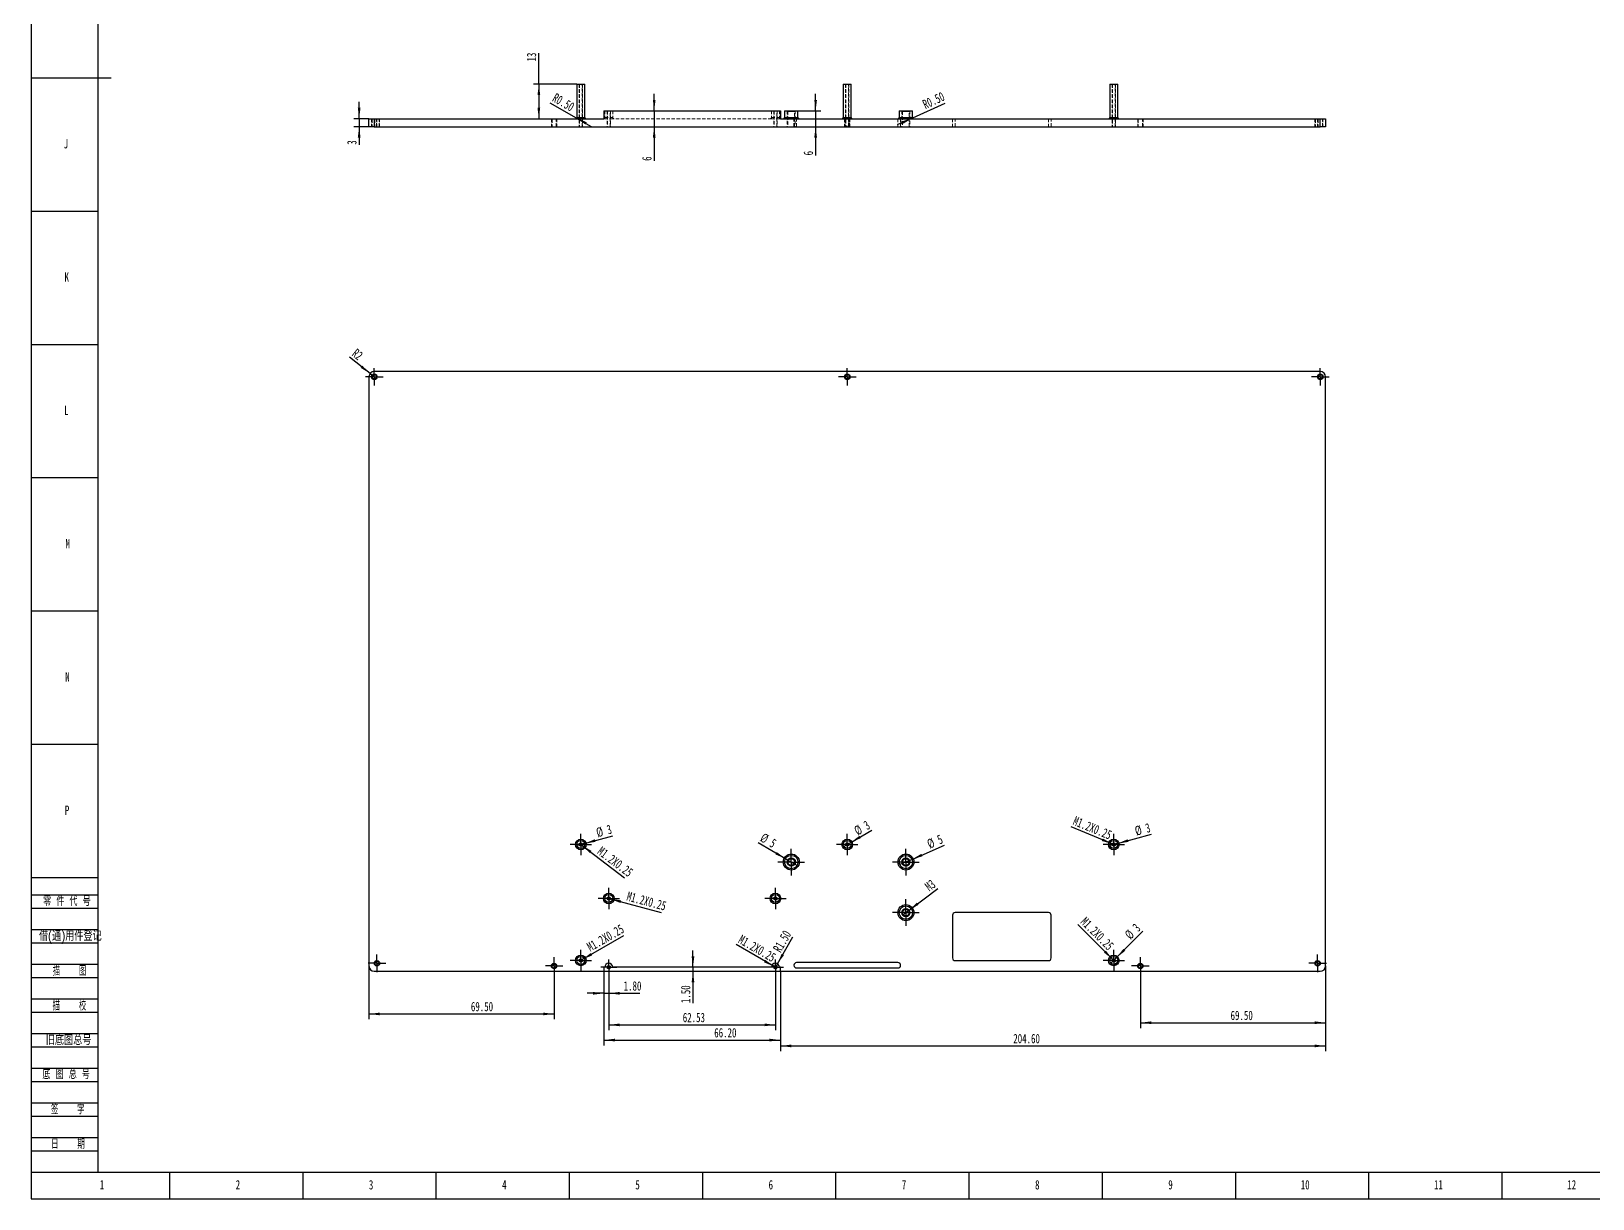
# Model space of a CAD drawing. Header units: millimetres. Extents: x 0 to 1189, y 0 to 841.
# Drawn here: x 0 to 586, y 0 to 438 of the extents above; entities that cross this region are included whole.
import ezdxf

# ---------------------------------------------------------------- set-up
doc = ezdxf.new("R2010")
doc.units = ezdxf.units.MM
doc.header["$PDSIZE"] = -1
doc.linetypes.add('HIDDEN', pattern=[1.905, 1.27, -0.635])
for name, color, linetype in [('10', 7, 'Continuous'), ('5', 7, 'Continuous'), ('9', 7, 'Continuous')]:
    doc.layers.add(name, color=color, linetype=linetype)
doc.styles.add('SLDTEXTSTYLE0', font='TXT', dxfattribs={"width": 0.7, "bigfont": 'bigfont'})
doc.styles.add('SLDTEXTSTYLE2', font='TXT', dxfattribs={"width": 0.614286, "bigfont": 'bigfont'})
doc.styles.add('SLDTEXTSTYLE4', font='TXT', dxfattribs={"width": 0.566667, "bigfont": 'bigfont'})
doc.styles.add('SLDTEXTSTYLE5', font='TXT', dxfattribs={"width": 0.7})
doc.dimstyles.new('SLDDIMSTYLE0', dxfattribs={"dimtxt": 3.5, "dimasz": 4.08, "dimexe": 0, "dimexo": 0.0625, "dimgap": 0.875, "dimtad": 2, "dimrnd": 1e-09, "dimzin": 0, "dimdsep": 46, "dimtxsty": 'SLDTEXTSTYLE5', "dimsah": 1, "dimcen": 0, "dimadec": 0, "dimazin": 0, "dimtfac": 1, "dimtofl": 0, "dimtmove": 1, "dimatfit": 3, "dimfxl": 0, "dimfrac": 2, "dimtolj": 1, "dimtzin": 12, "dimarcsym": 0})
doc.dimstyles.new('SLDDIMSTYLE1', dxfattribs={"dimtxt": 3.5, "dimasz": 4.08, "dimexe": 0, "dimexo": 0.0625, "dimgap": 0.875, "dimtad": 2, "dimrnd": 1e-09, "dimzin": 12, "dimdsep": 46, "dimtxsty": 'SLDTEXTSTYLE5', "dimsah": 1, "dimcen": 0.09, "dimadec": 0, "dimazin": 3, "dimtfac": 1, "dimtofl": 0, "dimtmove": 0, "dimatfit": 3, "dimfxl": 0, "dimfrac": 2, "dimtolj": 1, "dimtzin": 12, "dimarcsym": 0})
doc.dimstyles.new('SLDDIMSTYLE2', dxfattribs={"dimtxt": 3.5, "dimasz": 4.08, "dimexe": 0, "dimexo": 0.0625, "dimgap": 0.875, "dimtad": 2, "dimrnd": 1e-09, "dimzin": 12, "dimdsep": 46, "dimtxsty": 'SLDTEXTSTYLE5', "dimsah": 1, "dimcen": 0.09, "dimadec": 0, "dimazin": 3, "dimtfac": 1, "dimtmove": 0, "dimatfit": 0, "dimfxl": 0, "dimfrac": 2, "dimtolj": 1, "dimtzin": 12, "dimarcsym": 0})
doc.dimstyles.new('SLDDIMSTYLE3', dxfattribs={"dimtxt": 3.5, "dimasz": 4.08, "dimexe": 0, "dimexo": 0.0625, "dimgap": 0.875, "dimtad": 2, "dimrnd": 1e-09, "dimzin": 12, "dimdsep": 46, "dimtxsty": 'SLDTEXTSTYLE5', "dimsah": 1, "dimcen": 0, "dimadec": 0, "dimazin": 3, "dimtfac": 1, "dimtofl": 0, "dimtmove": 0, "dimatfit": 3, "dimfxl": 0, "dimfrac": 2, "dimtolj": 1, "dimtzin": 12, "dimarcsym": 0})
doc.dimstyles.new('SLDDIMSTYLE4', dxfattribs={"dimtxt": 3.5, "dimasz": 4.08, "dimexe": 0, "dimexo": 0.0625, "dimgap": 0.875, "dimtad": 2, "dimrnd": 1e-09, "dimzin": 12, "dimdsep": 46, "dimtxsty": 'SLDTEXTSTYLE5', "dimblk1": 'NONE', "dimsah": 1, "dimcen": 0, "dimadec": 0, "dimazin": 3, "dimtfac": 1, "dimtmove": 0, "dimatfit": 3, "dimldrblk": 'NONE', "dimfxl": 0, "dimfrac": 2, "dimtolj": 1, "dimtzin": 12, "dimarcsym": 0})
doc.dimstyles.new('SLDDIMSTYLE5', dxfattribs={"dimtxt": 3.5, "dimasz": 4.08, "dimexe": 0, "dimexo": 0.0625, "dimgap": 0.875, "dimtad": 2, "dimrnd": 1e-09, "dimzin": 4, "dimdsep": 46, "dimtxsty": 'SLDTEXTSTYLE5', "dimsah": 1, "dimcen": 0.09, "dimadec": 0, "dimazin": 1, "dimtfac": 1, "dimtofl": 0, "dimtmove": 0, "dimatfit": 3, "dimfxl": 0, "dimfrac": 2, "dimtolj": 1, "dimtzin": 12, "dimarcsym": 0})
doc.dimstyles.new('SLDDIMSTYLE6', dxfattribs={"dimtxt": 3.5, "dimasz": 4.08, "dimexe": 0, "dimexo": 0.0625, "dimgap": 0.875, "dimtad": 2, "dimrnd": 1e-09, "dimzin": 12, "dimdsep": 46, "dimtxsty": 'SLDTEXTSTYLE5', "dimblk1": 'NONE', "dimsah": 1, "dimcen": 0, "dimadec": 0, "dimazin": 3, "dimtfac": 1, "dimtmove": 0, "dimatfit": 3, "dimldrblk": 'NONE', "dimfxl": 0, "dimfrac": 2, "dimtolj": 1, "dimtzin": 12, "dimarcsym": 0})
doc.dimstyles.new('SLDDIMSTYLE7', dxfattribs={"dimtxt": 3.5, "dimasz": 4.08, "dimexe": 0, "dimexo": 0.0625, "dimgap": 0.875, "dimtad": 2, "dimrnd": 1e-09, "dimzin": 4, "dimdsep": 46, "dimtxsty": 'SLDTEXTSTYLE5', "dimsah": 1, "dimcen": 0, "dimadec": 0, "dimazin": 1, "dimtfac": 1, "dimtofl": 0, "dimtmove": 0, "dimatfit": 3, "dimfxl": 0, "dimfrac": 2, "dimtolj": 1, "dimtzin": 12, "dimarcsym": 0})
doc.dimstyles.new('SLDDIMSTYLE8', dxfattribs={"dimtxt": 3.5, "dimasz": 4.08, "dimexe": 0, "dimexo": 0.0625, "dimgap": 0.875, "dimtad": 2, "dimrnd": 1e-09, "dimzin": 4, "dimdsep": 46, "dimtxsty": 'SLDTEXTSTYLE5', "dimsah": 1, "dimcen": 0.09, "dimadec": 0, "dimazin": 1, "dimtfac": 1, "dimtmove": 0, "dimatfit": 0, "dimfxl": 0, "dimfrac": 2, "dimtolj": 1, "dimtzin": 12, "dimarcsym": 0})

# ---------------------------------------------------------------- blocks, each defined once
blk = doc.blocks.new('_D')
at = {"layer": '10'}
for q in [(194.74, 411.03), (210.19, 402.27)]:
    blk.add_line((204.67, 405.4), q, dxfattribs=at)
blk.add_solid([(204.67, 405.4), (207.96, 402.95), (208.47, 403.83)], dxfattribs=at)
at = {"layer": '10', "insert": (197, 414.94), "char_height": 3.5, "attachment_point": 1, "rotation": 330, "style": 'SLDTEXTSTYLE5'}
blk.add_mtext('R0.50', dxfattribs=at)
blk = doc.blocks.new('_D_1')
at = {"layer": '10'}
for q in [(342.94, 411.02), (325.01, 402.79)]:
    blk.add_line((330.78, 405.44), q, dxfattribs=at)
blk.add_solid([(330.78, 405.44), (326.86, 404.2), (327.28, 403.28)], dxfattribs=at)
at = {"layer": '10', "insert": (334.09, 411.88), "char_height": 3.5, "attachment_point": 1, "rotation": 24.86589, "style": 'SLDTEXTSTYLE5'}
blk.add_mtext('R0.50', dxfattribs=at)
blk = doc.blocks.new('_D_2')
at = {"layer": '10'}
for p, q in [((190.49, 418.15), (190.49, 429.69)), ((204.73, 418.15), (188.49, 418.15)), ((190.49, 418.15), (190.49, 405.15))]:
    blk.add_line(p, q, dxfattribs=at)
for points in [[(190.49, 418.15), (189.99, 414.07), (191, 414.07)], [(190.49, 405.15), (191, 409.23), (189.99, 409.23)]]:
    blk.add_solid(points, dxfattribs=at)
at = {"layer": '10', "insert": (185.98, 426.61), "char_height": 3.5, "attachment_point": 1, "rotation": 90, "style": 'SLDTEXTSTYLE5'}
blk.add_mtext('13', dxfattribs=at)
blk = doc.blocks.new('_D_3')
at = {"layer": '10'}
for p, q in [((123.07, 405.15), (123.07, 411.5)), ((126.73, 405.15), (121.07, 405.15)), ((123.07, 405.15), (123.07, 402.15)), ((126.73, 402.15), (121.07, 402.15)), ((123.07, 402.15), (123.07, 395.39))]:
    blk.add_line(p, q, dxfattribs=at)
for points in [[(123.07, 405.15), (123.57, 409.23), (122.56, 409.23)], [(123.07, 402.15), (122.56, 398.07), (123.57, 398.07)]]:
    blk.add_solid(points, dxfattribs=at)
at = {"layer": '10', "insert": (118.56, 395.39), "char_height": 3.5, "attachment_point": 1, "rotation": 90, "style": 'SLDTEXTSTYLE5'}
blk.add_mtext('3', dxfattribs=at)
blk = doc.blocks.new('_D_4')
at = {"layer": '10'}
for p, q in [((233.79, 408.15), (233.79, 414.5)), ((233.79, 408.15), (233.79, 402.15)), ((233.79, 402.15), (233.79, 389.35))]:
    blk.add_line(p, q, dxfattribs=at)
for points in [[(233.79, 408.15), (234.3, 412.23), (233.28, 412.23)], [(233.79, 402.15), (233.28, 398.07), (234.3, 398.07)]]:
    blk.add_solid(points, dxfattribs=at)
at = {"layer": '10', "insert": (229.28, 389.35), "char_height": 3.5, "attachment_point": 1, "rotation": 90, "style": 'SLDTEXTSTYLE5'}
blk.add_mtext('6', dxfattribs=at)
blk = doc.blocks.new('_D_5')
at = {"layer": '10'}
for p, q in [((294.36, 408.15), (294.36, 414.5)), ((287.73, 408.15), (296.36, 408.15)), ((294.36, 408.15), (294.36, 402.15)), ((294.36, 402.15), (294.36, 391.39))]:
    blk.add_line(p, q, dxfattribs=at)
for points in [[(294.36, 408.15), (294.87, 412.23), (293.85, 412.23)], [(294.36, 402.15), (293.85, 398.07), (294.87, 398.07)]]:
    blk.add_solid(points, dxfattribs=at)
at = {"layer": '10', "insert": (289.85, 391.39), "char_height": 3.5, "attachment_point": 1, "rotation": 90, "style": 'SLDTEXTSTYLE5'}
blk.add_mtext('6', dxfattribs=at)
blk = doc.blocks.new('_D_29')
at = {"layer": '10'}
for q in [(272.75, 133.53), (287.4, 125.07)]:
    blk.add_line((283.07, 127.57), q, dxfattribs=at)
blk.add_solid([(283.07, 127.57), (279.79, 130.05), (279.28, 129.17)], dxfattribs=at)
at = {"layer": '10', "char_height": 3.5, "attachment_point": 1, "rotation": 330, "style": 'SLDTEXTSTYLE5'}
for s, insert in [('%%c', (274.98, 137.39)), ('5', (278.53, 135.32))]:
    blk.add_mtext(s, dxfattribs=dict(at, insert=insert))
blk = doc.blocks.new('_None')
blk = doc.blocks.new('_D_30')
at = {"layer": '10'}
for q in [(315.46, 138.23), (304.93, 132.16)]:
    blk.add_line((307.53, 133.66), q, dxfattribs=at)
blk.add_solid([(307.53, 133.66), (311.32, 135.26), (310.81, 136.14)], dxfattribs=at)
at = {"layer": '10', "char_height": 3.5, "attachment_point": 1, "rotation": 30, "style": 'SLDTEXTSTYLE5'}
for s, insert in [('3', (311.94, 141.26)), ('%%c', (308.37, 139.21))]:
    blk.add_mtext(s, dxfattribs=dict(at, insert=insert))
blk = doc.blocks.new('_D_31')
at = {"layer": '10'}
for q in [(342.72, 132.62), (325.94, 125.33)]:
    blk.add_line((330.53, 127.32), q, dxfattribs=at)
blk.add_solid([(330.53, 127.32), (334.47, 128.48), (334.06, 129.41)], dxfattribs=at)
at = {"layer": '10', "char_height": 3.5, "attachment_point": 1, "rotation": 23.49844, "style": 'SLDTEXTSTYLE5'}
for s, insert in [('%%c', (335.76, 134.47)), ('5', (339.54, 136.1))]:
    blk.add_mtext(s, dxfattribs=dict(at, insert=insert))
blk = doc.blocks.new('_D_32')
at = {"layer": '10'}
for q in [(218.27, 136.13), (204.78, 132.52)]:
    blk.add_line((207.68, 133.29), q, dxfattribs=at)
blk.add_solid([(207.68, 133.29), (211.75, 133.86), (211.49, 134.84)], dxfattribs=at)
at = {"layer": '10', "char_height": 3.5, "attachment_point": 1, "rotation": 15, "style": 'SLDTEXTSTYLE5'}
for s, insert in [('%%c', (211.66, 138.95)), ('3', (215.64, 140))]:
    blk.add_mtext(s, dxfattribs=dict(at, insert=insert))
blk = doc.blocks.new('_D_33')
at = {"layer": '10'}
for q in [(205.76, 133.27), (222.61, 120.41)]:
    blk.add_line((206.71, 132.54), q, dxfattribs=at)
blk.add_solid([(206.71, 132.54), (209.65, 129.66), (210.26, 130.47)], dxfattribs=at)
at = {"layer": '10', "insert": (214.27, 132.41), "char_height": 3.5, "attachment_point": 1, "rotation": 322.65294, "style": 'SLDTEXTSTYLE5'}
blk.add_mtext('M1.2X0.25', dxfattribs=at)
blk = doc.blocks.new('_D_34')
at = {"layer": '10'}
for q in [(216.15, 112.81), (236.38, 107.39)]:
    blk.add_line((217.31, 112.5), q, dxfattribs=at)
blk.add_solid([(217.31, 112.5), (221.12, 110.95), (221.38, 111.93)], dxfattribs=at)
at = {"layer": '10', "insert": (224.11, 115.32), "char_height": 3.5, "attachment_point": 1, "rotation": 345, "style": 'SLDTEXTSTYLE5'}
blk.add_mtext('M1.2X0.25', dxfattribs=at)
blk = doc.blocks.new('_D_35')
at = {"layer": '10'}
for q in [(222.37, 98.72), (205.71, 89.11)]:
    blk.add_line((206.75, 89.71), q, dxfattribs=at)
blk.add_solid([(206.75, 89.71), (210.54, 91.31), (210.03, 92.19)], dxfattribs=at)
at = {"layer": '10', "insert": (208.09, 95.65), "char_height": 3.5, "attachment_point": 1, "rotation": 30, "style": 'SLDTEXTSTYLE5'}
blk.add_mtext('M1.2X0.25', dxfattribs=at)
blk = doc.blocks.new('_D_36')
at = {"layer": '10'}
for q in [(264.54, 95.33), (279.79, 86.52)]:
    blk.add_line((278.75, 87.12), q, dxfattribs=at)
blk.add_solid([(278.75, 87.12), (275.47, 89.6), (274.96, 88.72)], dxfattribs=at)
at = {"layer": '10', "insert": (266.77, 99.2), "char_height": 3.5, "attachment_point": 1, "rotation": 330, "style": 'SLDTEXTSTYLE5'}
blk.add_mtext('M1.2X0.25', dxfattribs=at)
blk = doc.blocks.new('_D_37')
at = {"layer": '10'}
for q in [(285.87, 98.25), (279.27, 86.82)]:
    blk.add_line((280.02, 88.12), q, dxfattribs=at)
blk.add_solid([(280.02, 88.12), (282.5, 91.4), (281.62, 91.91)], dxfattribs=at)
at = {"layer": '10', "insert": (278.17, 93.84), "char_height": 3.5, "attachment_point": 1, "rotation": 60, "style": 'SLDTEXTSTYLE5'}
blk.add_mtext('R1.50', dxfattribs=at)
blk = doc.blocks.new('_D_38')
at = {"layer": '10'}
for q in [(119.46, 315.66), (128.73, 308.32)]:
    blk.add_line((127.16, 309.56), q, dxfattribs=at)
blk.add_solid([(127.16, 309.56), (124.28, 312.49), (123.65, 311.7)], dxfattribs=at)
at = {"layer": '10', "insert": (122.23, 319.16), "char_height": 3.5, "attachment_point": 1, "rotation": 321.67027, "style": 'SLDTEXTSTYLE5'}
blk.add_mtext('R2', dxfattribs=at)
blk = doc.blocks.new('_D_39')
at = {"layer": '10'}
for q in [(340.19, 116.34), (327.04, 106.42)]:
    blk.add_line((329.43, 108.23), q, dxfattribs=at)
blk.add_solid([(329.43, 108.23), (332.99, 110.28), (332.38, 111.09)], dxfattribs=at)
at = {"layer": '10', "insert": (334.95, 118.01), "char_height": 3.5, "attachment_point": 1, "rotation": 37.02762, "style": 'SLDTEXTSTYLE5'}
blk.add_mtext('M3', dxfattribs=at)
blk = doc.blocks.new('_D_40')
at = {"layer": '10'}
for q in [(417.16, 100.34), (405.17, 88.35)]:
    blk.add_line((407.29, 90.47), q, dxfattribs=at)
blk.add_solid([(407.29, 90.47), (410.54, 92.99), (409.82, 93.71)], dxfattribs=at)
at = {"layer": '10', "char_height": 3.5, "attachment_point": 1, "rotation": 45, "style": 'SLDTEXTSTYLE5'}
for s, insert in [('%%c', (410.01, 99.5)), ('3', (412.93, 102.4))]:
    blk.add_mtext(s, dxfattribs=dict(at, insert=insert))
blk = doc.blocks.new('_D_41')
at = {"layer": '10'}
for q in [(392.8, 102.84), (406.66, 88.98)]:
    blk.add_line((405.81, 89.83), q, dxfattribs=at)
blk.add_solid([(405.81, 89.83), (403.28, 93.07), (402.56, 92.36)], dxfattribs=at)
at = {"layer": '10', "insert": (395.97, 106), "char_height": 3.5, "attachment_point": 1, "rotation": 315, "style": 'SLDTEXTSTYLE5'}
blk.add_mtext('M1.2X0.25', dxfattribs=at)
blk = doc.blocks.new('_D_42')
at = {"layer": '10'}
for q in [(420.41, 136.71), (404.78, 132.52)]:
    blk.add_line((407.68, 133.29), q, dxfattribs=at)
blk.add_solid([(407.68, 133.29), (411.75, 133.86), (411.49, 134.84)], dxfattribs=at)
at = {"layer": '10', "char_height": 3.5, "attachment_point": 1, "rotation": 15, "style": 'SLDTEXTSTYLE5'}
for s, insert in [('3', (417.78, 140.6)), ('%%c', (413.8, 139.55))]:
    blk.add_mtext(s, dxfattribs=dict(at, insert=insert))
blk = doc.blocks.new('_D_43')
at = {"layer": '10'}
for q in [(390.27, 139.5), (406.79, 132.68)]:
    blk.add_line((405.68, 133.14), q, dxfattribs=at)
blk.add_solid([(405.68, 133.14), (402.1, 135.16), (401.71, 134.22)], dxfattribs=at)
at = {"layer": '10', "insert": (391.98, 143.63), "char_height": 3.5, "attachment_point": 1, "rotation": 337.54783, "style": 'SLDTEXTSTYLE5'}
blk.add_mtext('M1.2X0.25', dxfattribs=at)
blk = doc.blocks.new('_D_44')
at = {"layer": '10'}
for p, q in [((126.73, 87.32), (126.73, 67.32)), ((196.23, 84.02), (196.23, 67.32)), ((126.73, 69.32), (196.23, 69.32))]:
    blk.add_line(p, q, dxfattribs=at)
for points in [[(126.73, 69.32), (130.81, 68.82), (130.81, 69.83)], [(196.23, 69.32), (192.15, 69.83), (192.15, 68.82)]]:
    blk.add_solid(points, dxfattribs=at)
at = {"layer": '10', "insert": (164.99, 73.84), "char_height": 3.5, "attachment_point": 1, "style": 'SLDTEXTSTYLE5'}
blk.add_mtext('69.50', dxfattribs=at)
blk = doc.blocks.new('_D_45')
at = {"layer": '10'}
for p, q in [((416.23, 84.02), (416.23, 64.03)), ((485.73, 87.32), (485.73, 64.03)), ((416.23, 66.03), (485.73, 66.03))]:
    blk.add_line(p, q, dxfattribs=at)
for points in [[(416.23, 66.03), (420.31, 65.53), (420.31, 66.54)], [(485.73, 66.03), (481.65, 66.54), (481.65, 65.53)]]:
    blk.add_solid(points, dxfattribs=at)
at = {"layer": '10', "insert": (450.08, 70.54), "char_height": 3.5, "attachment_point": 1, "style": 'SLDTEXTSTYLE5'}
blk.add_mtext('69.50', dxfattribs=at)
blk = doc.blocks.new('_D_46')
at = {"layer": '10'}
for p, q in [((248.34, 86.82), (248.34, 93.17)), ((248.34, 86.82), (248.34, 85.32)), ((248.34, 85.32), (248.34, 73.39))]:
    blk.add_line(p, q, dxfattribs=at)
for points in [[(248.34, 86.82), (248.84, 90.9), (247.83, 90.9)], [(248.34, 85.32), (247.83, 81.24), (248.84, 81.24)]]:
    blk.add_solid(points, dxfattribs=at)
at = {"layer": '10', "insert": (243.82, 73.39), "char_height": 3.5, "attachment_point": 1, "rotation": 90, "style": 'SLDTEXTSTYLE5'}
blk.add_mtext('1.50', dxfattribs=at)
blk = doc.blocks.new('_D_47')
at = {"layer": '10'}
for p, q in [((214.93, 85.32), (214.93, 57.52)), ((281.13, 85.32), (281.13, 57.52)), ((214.93, 59.52), (281.13, 59.52))]:
    blk.add_line(p, q, dxfattribs=at)
for points in [[(214.93, 59.52), (219.01, 59.01), (219.01, 60.03)], [(281.13, 59.52), (277.05, 60.03), (277.05, 59.01)]]:
    blk.add_solid(points, dxfattribs=at)
at = {"layer": '10', "insert": (256.31, 64.03), "char_height": 3.5, "attachment_point": 1, "style": 'SLDTEXTSTYLE5'}
blk.add_mtext('66.20', dxfattribs=at)
blk = doc.blocks.new('_D_48')
at = {"layer": '10'}
for p, q in [((281.13, 85.32), (281.13, 55.32)), ((485.73, 87.32), (485.73, 55.32)), ((281.13, 57.32), (485.73, 57.32))]:
    blk.add_line(p, q, dxfattribs=at)
for points in [[(281.13, 57.32), (285.21, 56.82), (285.21, 57.83)], [(485.73, 57.32), (481.65, 57.83), (481.65, 56.82)]]:
    blk.add_solid(points, dxfattribs=at)
at = {"layer": '10', "insert": (368.53, 61.84), "char_height": 3.5, "attachment_point": 1, "style": 'SLDTEXTSTYLE5'}
blk.add_mtext('204.60', dxfattribs=at)
blk = doc.blocks.new('_D_49')
at = {"layer": '10'}
for p, q in [((216.73, 83.85), (216.73, 63.23)), ((279.27, 83.85), (279.27, 63.23)), ((216.73, 65.23), (279.27, 65.23))]:
    blk.add_line(p, q, dxfattribs=at)
for points in [[(216.73, 65.23), (220.81, 64.72), (220.81, 65.73)], [(279.27, 65.23), (275.19, 65.73), (275.19, 64.72)]]:
    blk.add_solid(points, dxfattribs=at)
at = {"layer": '10', "insert": (244.5, 69.74), "char_height": 3.5, "attachment_point": 1, "style": 'SLDTEXTSTYLE5'}
blk.add_mtext('62.53', dxfattribs=at)
blk = doc.blocks.new('_D_50')
at = {"layer": '10'}
for p, q in [((214.93, 85.32), (214.93, 75.06)), ((216.73, 83.85), (216.73, 75.06)), ((214.93, 77.06), (208.58, 77.06)), ((214.93, 77.06), (216.73, 77.06)), ((216.73, 77.06), (228.45, 77.06))]:
    blk.add_line(p, q, dxfattribs=at)
for points in [[(214.93, 77.06), (210.85, 77.57), (210.85, 76.56)], [(216.73, 77.06), (220.81, 76.56), (220.81, 77.57)]]:
    blk.add_solid(points, dxfattribs=at)
at = {"layer": '10', "insert": (222.31, 81.58), "char_height": 3.5, "attachment_point": 1, "style": 'SLDTEXTSTYLE5'}
blk.add_mtext('1.80', dxfattribs=at)
blk = doc.blocks.new('SW_CENTERMARKSYMBOL_19')
at = {"layer": '10', "color": 0}
for p, q in [((-2.5, 0), (-4, 0)), ((0, 0), (-2.5, 0)), ((0, 2.5), (0, 4)), ((0, 0), (0, 2.5)), ((0, 0), (0, -2.5)), ((0, 0), (2.5, 0)), ((2.5, 0), (4, 0)), ((0, -2.5), (0, -4))]:
    blk.add_line(p, q, dxfattribs=at)
blk = doc.blocks.new('SW_CENTERMARKSYMBOL_20')
at = {"layer": '10', "color": 0}
for p, q in [((-2.5, 0), (-4, 0)), ((0, 0), (-2.5, 0)), ((0, 2.5), (0, 4)), ((0, 0), (0, 2.5)), ((0, 0), (0, -2.5)), ((0, 0), (2.5, 0)), ((2.5, 0), (4, 0)), ((0, -2.5), (0, -4))]:
    blk.add_line(p, q, dxfattribs=at)
blk = doc.blocks.new('SW_CENTERMARKSYMBOL_21')
at = {"layer": '10', "color": 0}
for p, q in [((-2.5, 0), (-2.975, 0)), ((0, 0), (-2.5, 0)), ((0, 2.5), (0, 2.975)), ((0, 0), (0, 2.5)), ((0, 0), (0, -2.5)), ((0, 0), (2.5, 0)), ((2.5, 0), (2.975, 0)), ((0, -2.5), (0, -2.975))]:
    blk.add_line(p, q, dxfattribs=at)
blk = doc.blocks.new('SW_CENTERMARKSYMBOL_22')
at = {"layer": '10', "color": 0}
for p, q in [((-2.5, 0), (-2.975, 0)), ((0, 0), (-2.5, 0)), ((0, 2.5), (0, 2.975)), ((0, 0), (0, 2.5)), ((0, 0), (0, -2.5)), ((0, 0), (2.5, 0)), ((2.5, 0), (2.975, 0)), ((0, -2.5), (0, -2.975))]:
    blk.add_line(p, q, dxfattribs=at)
blk = doc.blocks.new('SW_CENTERMARKSYMBOL_23')
at = {"layer": '10', "color": 0}
for p, q in [((-2.5, 0), (-4, 0)), ((0, 0), (-2.5, 0)), ((0, 2.5), (0, 4)), ((0, 0), (0, 2.5)), ((0, 0), (0, -2.5)), ((0, 0), (2.5, 0)), ((2.5, 0), (4, 0)), ((0, -2.5), (0, -4))]:
    blk.add_line(p, q, dxfattribs=at)
blk = doc.blocks.new('SW_CENTERMARKSYMBOL_24')
at = {"layer": '10', "color": 0}
for p, q in [((-2.5, 0), (-4, 0)), ((0, 0), (-2.5, 0)), ((0, 2.5), (0, 4)), ((0, 0), (0, 2.5)), ((0, 0), (0, -2.5)), ((0, 0), (2.5, 0)), ((2.5, 0), (4, 0)), ((0, -2.5), (0, -4))]:
    blk.add_line(p, q, dxfattribs=at)
blk = doc.blocks.new('SW_CENTERMARKSYMBOL_25')
at = {"layer": '10', "color": 0}
for p, q in [((-2.5, 0), (-4, 0)), ((0, 0), (-2.5, 0)), ((0, 2.5), (0, 4)), ((0, 0), (0, 2.5)), ((0, 0), (0, -2.5)), ((0, 0), (2.5, 0)), ((2.5, 0), (4, 0)), ((0, -2.5), (0, -4))]:
    blk.add_line(p, q, dxfattribs=at)
blk = doc.blocks.new('SW_CENTERMARKSYMBOL_26')
at = {"layer": '10', "color": 0}
for p, q in [((-2.5, 0), (-4, 0)), ((0, 0), (-2.5, 0)), ((0, 2.5), (0, 4)), ((0, 0), (0, 2.5)), ((0, 0), (0, -2.5)), ((0, 0), (2.5, 0)), ((2.5, 0), (4, 0)), ((0, -2.5), (0, -4))]:
    blk.add_line(p, q, dxfattribs=at)
blk = doc.blocks.new('SW_CENTERMARKSYMBOL_27')
at = {"layer": '10', "color": 0}
for p, q in [((-2.5, 0), (-4, 0)), ((0, 0), (-2.5, 0)), ((0, 2.5), (0, 4)), ((0, 0), (0, 2.5)), ((0, 0), (0, -2.5)), ((0, 0), (2.5, 0)), ((2.5, 0), (4, 0)), ((0, -2.5), (0, -4))]:
    blk.add_line(p, q, dxfattribs=at)
blk = doc.blocks.new('SW_CENTERMARKSYMBOL_28')
at = {"layer": '10', "color": 0}
for p, q in [((-2.5, 0), (-5, 0)), ((0, 0), (-2.5, 0)), ((0, 2.5), (0, 5)), ((0, 0), (0, 2.5)), ((0, 0), (0, -2.5)), ((0, 0), (2.5, 0)), ((2.5, 0), (5, 0)), ((0, -2.5), (0, -5))]:
    blk.add_line(p, q, dxfattribs=at)
blk = doc.blocks.new('SW_CENTERMARKSYMBOL_29')
at = {"layer": '10', "color": 0}
for p, q in [((-2.5, 0), (-5, 0)), ((0, 0), (-2.5, 0)), ((0, 2.5), (0, 5)), ((0, 0), (0, 2.5)), ((0, 0), (0, -2.5)), ((0, 0), (2.5, 0)), ((2.5, 0), (5, 0)), ((0, -2.5), (0, -5))]:
    blk.add_line(p, q, dxfattribs=at)
blk = doc.blocks.new('SW_CENTERMARKSYMBOL_30')
at = {"layer": '10', "color": 0}
for p, q in [((-2.5, 0), (-5, 0)), ((0, 0), (-2.5, 0)), ((0, 2.5), (0, 5)), ((0, 0), (0, 2.5)), ((0, 0), (0, -2.5)), ((0, 0), (2.5, 0)), ((2.5, 0), (5, 0)), ((0, -2.5), (0, -5))]:
    blk.add_line(p, q, dxfattribs=at)
blk = doc.blocks.new('SW_CENTERMARKSYMBOL_31')
at = {"layer": '10', "color": 0}
for p, q in [((-2.5, 0), (-3.3, 0)), ((0, 0), (-2.5, 0)), ((0, 2.5), (0, 3.3)), ((0, 0), (0, 2.5)), ((0, 0), (0, -2.5)), ((0, 0), (2.5, 0)), ((2.5, 0), (3.3, 0)), ((0, -2.5), (0, -3.3))]:
    blk.add_line(p, q, dxfattribs=at)
blk = doc.blocks.new('SW_CENTERMARKSYMBOL_32')
at = {"layer": '10', "color": 0}
for p, q in [((-2.5, 0), (-3.3, 0)), ((0, 0), (-2.5, 0)), ((0, 2.5), (0, 3.3)), ((0, 0), (0, 2.5)), ((0, 0), (0, -2.5)), ((0, 0), (2.5, 0)), ((2.5, 0), (3.3, 0)), ((0, -2.5), (0, -3.3))]:
    blk.add_line(p, q, dxfattribs=at)
blk = doc.blocks.new('SW_CENTERMARKSYMBOL_33')
at = {"layer": '10', "color": 0}
for p, q in [((-2.5, 0), (-3.3, 0)), ((0, 0), (-2.5, 0)), ((0, 2.5), (0, 3.3)), ((0, 0), (0, 2.5)), ((0, 0), (0, -2.5)), ((0, 0), (2.5, 0)), ((2.5, 0), (3.3, 0)), ((0, -2.5), (0, -3.3))]:
    blk.add_line(p, q, dxfattribs=at)
blk = doc.blocks.new('SW_CENTERMARKSYMBOL_34')
at = {"layer": '10', "color": 0}
for p, q in [((-2.5, 0), (-3.3, 0)), ((0, 0), (-2.5, 0)), ((0, 2.5), (0, 3.3)), ((0, 0), (0, 2.5)), ((0, 0), (0, -2.5)), ((0, 0), (2.5, 0)), ((2.5, 0), (3.3, 0)), ((0, -2.5), (0, -3.3))]:
    blk.add_line(p, q, dxfattribs=at)
blk = doc.blocks.new('SW_CENTERMARKSYMBOL_35')
at = {"layer": '10', "color": 0}
for p, q in [((-2.5, 0), (-3.3, 0)), ((0, 0), (-2.5, 0)), ((0, 2.5), (0, 3.3)), ((0, 0), (0, 2.5)), ((0, 0), (0, -2.5)), ((0, 0), (2.5, 0)), ((2.5, 0), (3.3, 0)), ((0, -2.5), (0, -3.3))]:
    blk.add_line(p, q, dxfattribs=at)
blk = doc.blocks.new('SW_CENTERMARKSYMBOL_36')
at = {"layer": '10', "color": 0}
for p, q in [((-2.5, 0), (-3.3, 0)), ((0, 0), (-2.5, 0)), ((0, 2.5), (0, 3.3)), ((0, 0), (0, 2.5)), ((0, 0), (0, -2.5)), ((0, 0), (2.5, 0)), ((2.5, 0), (3.3, 0)), ((0, -2.5), (0, -3.3))]:
    blk.add_line(p, q, dxfattribs=at)
blk = doc.blocks.new('SW_CENTERMARKSYMBOL_37')
at = {"layer": '10', "color": 0}
for p, q in [((-2.5, 0), (-3.3, 0)), ((0, 0), (-2.5, 0)), ((0, 2.5), (0, 3.3)), ((0, 0), (0, 2.5)), ((0, 0), (0, -2.5)), ((0, 0), (2.5, 0)), ((2.5, 0), (3.3, 0)), ((0, -2.5), (0, -3.3))]:
    blk.add_line(p, q, dxfattribs=at)

msp = doc.modelspace()

# ---------------------------------------------------------------- linework, layer by layer
at = {"color": 7, "linetype": 'Continuous', "lineweight": 25}
for p, q in [((204.733, 418.151), (204.733, 405.651)), ((204.733, 418.151), (206.233, 418.151)), ((206.233, 418.151), (207.733, 418.151)), ((207.733, 405.651), (207.733, 418.151)), ((304.733, 418.151), (304.733, 405.651)), ((304.733, 418.151), (306.233, 418.151)), ((306.233, 418.151), (307.733, 418.151)), ((307.733, 405.651), (307.733, 418.151)), ((404.733, 418.151), (404.733, 405.651)), ((404.733, 418.151), (406.233, 418.151)), ((406.233, 418.151), (407.733, 418.151)), ((407.733, 405.651), (407.733, 418.151)), ((126.733, 402.151), (126.733, 405.151)), ((126.733, 405.151), (128.733, 405.151)), ((128.733, 405.151), (128.733, 402.151)), ((128.733, 405.151), (214.933, 405.151)), ((204.733, 405.651), (206.233, 405.651)), ((206.233, 405.651), (207.733, 405.651)), ((214.933, 408.151), (214.933, 405.151)), ((214.933, 408.151), (281.133, 408.151)), ((281.133, 408.151), (281.133, 405.151)), ((281.133, 405.151), (483.733, 405.151)), ((282.733, 408.151), (282.733, 405.651)), ((282.733, 408.151), (285.233, 408.151)), ((282.733, 405.651), (285.233, 405.651)), ((285.233, 408.151), (287.733, 408.151)), ((285.233, 405.651), (287.733, 405.651)), ((287.733, 405.651), (287.733, 408.151)), ((304.733, 405.651), (306.233, 405.651)), ((306.233, 405.651), (307.733, 405.651)), ((325.733, 408.151), (325.733, 405.651)), ((325.733, 408.151), (328.233, 408.151)), ((325.733, 405.651), (328.233, 405.651)), ((328.233, 408.151), (330.733, 408.151)), ((328.233, 405.651), (330.733, 405.651)), ((330.733, 405.651), (330.733, 408.151)), ((404.733, 405.651), (406.233, 405.651)), ((406.233, 405.651), (407.733, 405.651)), ((483.733, 402.151), (483.733, 405.151)), ((483.733, 405.151), (485.733, 405.151)), ((485.733, 405.151), (485.733, 402.151)), ((128.733, 402.151), (126.733, 402.151)), ((128.733, 402.151), (483.733, 402.151)), ((485.733, 402.151), (483.733, 402.151)), ((126.733, 308.323), (126.733, 87.323)), ((483.733, 310.323), (128.733, 310.323)), ((485.733, 87.323), (485.733, 308.323)), ((345.733, 106.323), (345.733, 90.323)), ((381.733, 107.323), (346.733, 107.323)), ((382.733, 90.323), (382.733, 106.323)), ((325.233, 88.573), (287.233, 88.573)), ((346.733, 89.323), (381.733, 89.323)), ((128.733, 85.323), (214.933, 85.323)), ((215.233, 86.823), (214.933, 86.823)), ((214.933, 86.823), (214.933, 85.323)), ((214.933, 85.323), (281.133, 85.323)), ((277.768, 86.823), (218.233, 86.823)), ((281.133, 86.823), (280.768, 86.823)), ((281.133, 85.323), (281.133, 86.823)), ((281.133, 85.323), (483.733, 85.323)), ((287.233, 86.573), (325.233, 86.573))]:
    msp.add_line(p, q, dxfattribs=at)
at = {"color": 7, "linetype": 'HIDDEN', "lineweight": 18}
for p, q in [((205.608, 418.151), (205.758, 418.001)), ((205.633, 418.126), (205.633, 402.151)), ((205.633, 418.126), (205.633, 402.151)), ((205.758, 418.001), (206.233, 418.001)), ((205.758, 418.001), (205.758, 402.151)), ((206.233, 418.001), (206.708, 418.001)), ((206.708, 418.001), (206.858, 418.151)), ((206.708, 402.151), (206.708, 418.001)), ((206.833, 418.126), (206.833, 402.151)), ((206.833, 418.126), (206.833, 402.151)), ((305.608, 418.151), (305.758, 418.001)), ((305.633, 418.126), (305.633, 402.151)), ((305.758, 418.001), (306.233, 418.001)), ((305.758, 418.001), (305.758, 402.151)), ((306.233, 418.001), (306.708, 418.001)), ((306.708, 418.001), (306.858, 418.151)), ((306.708, 402.151), (306.708, 418.001)), ((306.833, 418.126), (306.833, 402.151)), ((405.608, 418.151), (405.758, 418.001)), ((405.633, 418.126), (405.633, 402.151)), ((405.633, 418.126), (405.633, 402.151)), ((405.758, 418.001), (406.233, 418.001)), ((405.758, 418.001), (405.758, 402.151)), ((406.233, 418.001), (406.708, 418.001)), ((406.708, 418.001), (406.858, 418.151)), ((406.708, 402.151), (406.708, 418.001)), ((406.833, 418.126), (406.833, 402.151)), ((406.833, 418.126), (406.833, 402.151)), ((127.708, 405.151), (127.933, 404.926)), ((127.733, 405.126), (127.733, 402.151)), ((127.933, 404.926), (128.733, 404.926)), ((127.933, 404.926), (127.933, 402.151)), ((128.708, 405.151), (128.933, 404.926)), ((128.733, 402.151), (128.733, 405.151)), ((128.733, 405.126), (128.733, 402.151)), ((128.733, 404.926), (128.933, 404.926)), ((128.933, 404.926), (129.733, 404.926)), ((128.933, 404.926), (128.933, 402.151)), ((129.533, 404.926), (129.758, 405.151)), ((129.533, 402.151), (129.533, 404.926)), ((129.733, 405.126), (129.733, 402.151)), ((129.733, 404.926), (130.533, 404.926)), ((130.533, 404.926), (130.758, 405.151)), ((130.533, 402.151), (130.533, 404.926)), ((130.733, 405.126), (130.733, 402.151)), ((195.208, 405.151), (195.433, 404.926)), ((195.233, 405.126), (195.233, 402.151)), ((195.433, 404.926), (196.233, 404.926)), ((195.433, 404.926), (195.433, 402.151)), ((196.233, 404.926), (197.033, 404.926)), ((197.033, 404.926), (197.258, 405.151)), ((197.033, 402.151), (197.033, 404.926)), ((197.233, 405.126), (197.233, 402.151)), ((204.733, 405.651), (207.733, 405.651)), ((207.733, 405.651), (204.733, 405.651)), ((215.233, 405.151), (214.933, 405.151)), ((215.233, 408.151), (215.233, 405.151)), ((215.233, 405.651), (218.233, 405.651)), ((218.233, 405.151), (215.233, 405.151)), ((216.108, 408.151), (216.258, 408.001)), ((216.133, 408.126), (216.133, 402.151)), ((216.133, 408.126), (216.133, 402.151)), ((216.258, 408.001), (216.733, 408.001)), ((216.258, 408.001), (216.258, 402.151)), ((216.733, 408.001), (217.208, 408.001)), ((217.208, 408.001), (217.358, 408.151)), ((217.208, 402.151), (217.208, 408.001)), ((217.333, 408.126), (217.333, 402.151)), ((217.333, 408.126), (217.333, 402.151)), ((218.233, 408.151), (218.233, 405.151)), ((277.768, 405.151), (218.233, 405.151)), ((277.768, 408.151), (277.768, 405.151)), ((277.768, 405.651), (280.768, 405.651)), ((280.768, 405.151), (277.768, 405.151)), ((278.643, 408.151), (278.793, 408.001)), ((278.668, 408.126), (278.668, 402.151)), ((278.668, 408.126), (278.668, 402.151)), ((278.793, 408.001), (279.268, 408.001)), ((278.793, 408.001), (278.793, 402.151)), ((279.268, 408.001), (279.743, 408.001)), ((279.743, 408.001), (279.893, 408.151)), ((279.743, 402.151), (279.743, 408.001)), ((279.868, 408.126), (279.868, 402.151)), ((279.868, 408.126), (279.868, 402.151)), ((280.768, 408.151), (280.768, 405.151)), ((281.133, 405.151), (280.768, 405.151)), ((287.733, 405.651), (282.733, 405.651)), ((283.708, 408.151), (283.983, 407.876)), ((283.733, 408.126), (283.733, 402.151)), ((283.983, 407.876), (285.233, 407.876)), ((283.983, 407.876), (283.983, 402.151)), ((285.233, 407.876), (286.483, 407.876)), ((286.233, 402.151), (286.233, 405.151)), ((286.483, 407.876), (286.758, 408.151)), ((286.483, 402.151), (286.483, 407.876)), ((286.733, 408.126), (286.733, 402.151)), ((287.233, 402.151), (287.233, 405.151)), ((307.733, 405.651), (304.733, 405.651)), ((305.208, 405.151), (305.433, 404.926)), ((305.233, 405.126), (305.233, 402.151)), ((305.433, 404.926), (306.233, 404.926)), ((305.433, 404.926), (305.433, 402.151)), ((306.233, 404.926), (307.033, 404.926)), ((307.033, 404.926), (307.258, 405.151)), ((307.033, 402.151), (307.033, 404.926)), ((307.233, 405.126), (307.233, 402.151)), ((325.233, 405.151), (325.233, 402.151)), ((330.733, 405.651), (325.733, 405.651)), ((325.771, 405.651), (330.695, 405.651)), ((326.233, 405.151), (326.233, 402.151)), ((326.708, 408.151), (326.983, 407.876)), ((326.733, 408.126), (326.733, 402.151)), ((326.733, 408.126), (326.733, 402.151)), ((326.983, 407.876), (328.233, 407.876)), ((326.983, 407.876), (326.983, 402.151)), ((328.233, 407.876), (329.483, 407.876)), ((329.483, 407.876), (329.758, 408.151)), ((329.483, 402.151), (329.483, 407.876)), ((329.733, 408.126), (329.733, 402.151)), ((329.733, 408.126), (329.733, 402.151)), ((345.733, 405.151), (345.733, 402.151)), ((346.733, 402.151), (346.733, 405.151)), ((381.733, 405.151), (381.733, 402.151)), ((382.733, 402.151), (382.733, 405.151)), ((404.733, 405.651), (407.733, 405.651)), ((407.733, 405.651), (404.733, 405.651)), ((415.208, 405.151), (415.433, 404.926)), ((415.233, 405.126), (415.233, 402.151)), ((415.433, 404.926), (416.233, 404.926)), ((415.433, 404.926), (415.433, 402.151)), ((416.233, 404.926), (417.033, 404.926)), ((417.033, 404.926), (417.258, 405.151)), ((417.033, 402.151), (417.033, 404.926)), ((417.233, 405.126), (417.233, 402.151)), ((481.708, 405.151), (481.933, 404.926)), ((481.733, 405.126), (481.733, 402.151)), ((481.933, 404.926), (482.733, 404.926)), ((481.933, 404.926), (481.933, 402.151)), ((482.708, 405.151), (482.933, 404.926)), ((482.733, 405.126), (482.733, 402.151)), ((482.733, 404.926), (483.533, 404.926)), ((482.933, 404.926), (482.933, 402.151)), ((483.533, 404.926), (483.758, 405.151)), ((483.533, 404.926), (484.533, 404.926)), ((483.533, 402.151), (483.533, 404.926)), ((483.733, 405.151), (483.733, 402.151)), ((483.733, 405.126), (483.733, 402.151)), ((484.533, 404.926), (484.758, 405.151)), ((484.533, 402.151), (484.533, 404.926)), ((484.733, 405.126), (484.733, 402.151))]:
    msp.add_line(p, q, dxfattribs=at)
at = {"color": 7, "linetype": 'Continuous'}
for q in [(306.233, 402.504), (306.409, 402.151)]:
    msp.add_line((306.233, 402.151), q, dxfattribs=at)
at = {"color": 7, "linetype": 'Continuous', "lineweight": 25, "flags": 128}
msp.add_lwpolyline([(281.268, 405.151), (281.17, 405.16), (281.133, 405.169)], dxfattribs=at)
at = {"color": 7, "linetype": 'Continuous', "lineweight": 25}
for centre, radius in [((128.733, 308.323), 1.025), ((128.733, 308.323), 0.8), ((306.233, 308.323), 1.025), ((306.233, 308.323), 0.8), ((483.733, 308.323), 1.025), ((483.733, 308.323), 0.8), ((206.233, 132.906), 2), ((306.233, 132.906), 2), ((406.233, 132.906), 2), ((206.233, 132.906), 1.5), ((206.233, 132.906), 0.625), ((206.233, 132.906), 0.475), ((285.233, 126.323), 3), ((306.233, 132.906), 1.5), ((306.233, 132.906), 0.625), ((306.233, 132.906), 0.475), ((328.233, 126.323), 3), ((406.233, 132.906), 1.5), ((406.233, 132.906), 0.625), ((406.233, 132.906), 0.475), ((285.233, 126.323), 2.5), ((285.233, 126.323), 1.525), ((285.233, 126.323), 1.25), ((328.233, 126.323), 2.5), ((328.233, 126.323), 1.525), ((328.233, 126.323), 1.25), ((216.733, 112.653), 2), ((216.733, 112.653), 1.5), ((216.733, 112.653), 0.625), ((216.733, 112.653), 0.475), ((279.268, 112.653), 2), ((279.268, 112.653), 1.5), ((279.268, 112.653), 0.625), ((279.268, 112.653), 0.475), ((328.233, 107.323), 3), ((328.233, 107.323), 2.5), ((328.233, 107.323), 1.525), ((328.233, 107.323), 1.25), ((129.733, 88.323), 1.025), ((129.733, 88.323), 0.8), ((196.233, 87.323), 1.025), ((196.233, 87.323), 0.8), ((206.233, 89.406), 2), ((206.233, 89.406), 1.5), ((206.233, 89.406), 0.625), ((206.233, 89.406), 0.475), ((406.233, 89.406), 2), ((406.233, 89.406), 1.5), ((406.233, 89.406), 0.625), ((406.233, 89.406), 0.475), ((416.233, 87.323), 1.025), ((416.233, 87.323), 0.8), ((482.733, 88.323), 1.025), ((482.733, 88.323), 0.8), ((216.733, 86.823), 0.625), ((216.733, 86.823), 0.475), ((279.268, 86.823), 0.625), ((279.268, 86.823), 0.475)]:
    msp.add_circle(centre, radius, dxfattribs=at)
for centre, radius, start, end in [((204.233, 405.651), 0.5, 270, 0), ((208.233, 405.651), 0.5, 180, 270), ((214.733, 405.651), 0.5, 270, 293.578178), ((282.233, 405.651), 0.5, 270, 0), ((288.233, 405.651), 0.5, 180, 270), ((304.233, 405.651), 0.5, 270, 0), ((308.233, 405.651), 0.5, 180, 270), ((325.233, 405.651), 0.5, 270, 0), ((331.233, 405.651), 0.5, 180, 270), ((404.233, 405.651), 0.5, 270, 0), ((408.233, 405.651), 0.5, 180, 270), ((128.733, 308.323), 2, 90, 180), ((483.733, 308.323), 2, 0, 90), ((346.733, 106.323), 1, 90, 180), ((381.733, 106.323), 1, 0, 90), ((216.733, 86.823), 1.5, 0, 180), ((279.268, 86.823), 1.5, 0, 180), ((287.233, 87.573), 1, 90, 180), ((325.233, 87.573), 1, 0, 90), ((346.733, 90.323), 1, 180, 270), ((381.733, 90.323), 1, 270, 0), ((128.733, 87.323), 2, 180, 270), ((287.233, 87.573), 1, 180, 270), ((325.233, 87.573), 1, 270, 0), ((483.733, 87.323), 2, 270, 0)]:
    msp.add_arc(centre, radius, start, end, dxfattribs=at)
at = {"color": 7, "linetype": 'HIDDEN', "lineweight": 18}
for centre, start, end in [((214.733, 405.651), 293.578178, 0), ((218.733, 405.651), 180, 270), ((277.268, 405.651), 270, 0), ((281.268, 405.651), 180, 254.359534)]:
    msp.add_arc(centre, 0.5, start, end, dxfattribs=at)
at = {"color": 7, "linetype": 'Continuous', "lineweight": 18}
for centre, radius in [((128.733, 308.323), 1), ((306.233, 308.323), 1), ((483.733, 308.323), 1), ((206.233, 132.906), 0.6), ((306.233, 132.906), 0.6), ((406.233, 132.906), 0.6), ((285.233, 126.323), 1.5), ((328.233, 126.323), 1.5), ((216.733, 112.653), 0.6), ((279.268, 112.653), 0.6), ((328.233, 107.323), 1.5), ((129.733, 88.323), 1), ((196.233, 87.323), 1), ((206.233, 89.406), 0.6), ((406.233, 89.406), 0.6), ((416.233, 87.323), 1), ((482.733, 88.323), 1), ((216.733, 86.823), 0.6), ((279.268, 86.823), 0.6)]:
    msp.add_arc(centre, radius, 255, 195, dxfattribs=at)
at = {"color": 7, "linetype": 'Continuous'}
msp.add_point((306.233, 402.151), dxfattribs=at)
at = {"layer": '5', "color": 7}
for p, q in [((0, 841), (0, 0)), ((0, 114), (25, 114)), ((0, 109), (25, 109)), ((0, 101), (25, 101)), ((0, 96), (25, 96)), ((0, 88), (25, 88)), ((0, 83), (25, 83)), ((0, 75), (25, 75)), ((0, 70), (25, 70)), ((0, 62), (25, 62)), ((0, 57), (25, 57)), ((0, 49), (25, 49)), ((0, 44), (25, 44)), ((0, 36), (25, 36)), ((0, 31), (25, 31)), ((0, 23), (25, 23)), ((0, 18), (25, 18)), ((0, 0), (1189, 0))]:
    msp.add_line(p, q, dxfattribs=at)
at = {"layer": '5', "color": 7, "lineweight": 25}
for p, q in [((25, 831.05), (25, 10)), ((0, 10), (1179, 10))]:
    msp.add_line(p, q, dxfattribs=at)
at = {"layer": '5', "lineweight": 25}
msp.add_line((0, 420.5), (30, 420.5), dxfattribs=at)
at = {"layer": '5'}
for p, q in [((0, 370.5), (25, 370.5)), ((0, 320.5), (25, 320.5)), ((0, 270.5), (25, 270.5)), ((0, 220.5), (25, 220.5)), ((0, 170.5), (25, 170.5)), ((0, 120.5), (25, 120.5)), ((52, 0), (52, 10)), ((102, 0), (102, 10)), ((152, 0), (152, 10)), ((202, 0), (202, 10)), ((252, 0), (252, 10)), ((302, 0), (302, 10)), ((352, 0), (352, 10)), ((402, 0), (402, 10)), ((452, 0), (452, 10)), ((502, 0), (502, 10)), ((552, 0), (552, 10))]:
    msp.add_line(p, q, dxfattribs=at)

# ---------------------------------------------------------------- block references
at = {"layer": '10'}
for name, p in [('SW_CENTERMARKSYMBOL_36', (128.733, 308.323)), ('SW_CENTERMARKSYMBOL_31', (306.233, 308.323)), ('SW_CENTERMARKSYMBOL_34', (483.733, 308.323)), ('SW_CENTERMARKSYMBOL_23', (206.233, 132.906)), ('SW_CENTERMARKSYMBOL_25', (306.233, 132.906)), ('SW_CENTERMARKSYMBOL_26', (406.233, 132.906)), ('SW_CENTERMARKSYMBOL_28', (285.233, 126.323)), ('SW_CENTERMARKSYMBOL_29', (328.233, 126.323)), ('SW_CENTERMARKSYMBOL_20', (216.733, 112.653)), ('SW_CENTERMARKSYMBOL_19', (279.268, 112.653)), ('SW_CENTERMARKSYMBOL_30', (328.233, 107.323)), ('SW_CENTERMARKSYMBOL_37', (129.733, 88.323)), ('SW_CENTERMARKSYMBOL_33', (196.233, 87.323)), ('SW_CENTERMARKSYMBOL_24', (206.233, 89.406)), ('SW_CENTERMARKSYMBOL_22', (216.733, 86.823)), ('SW_CENTERMARKSYMBOL_21', (279.268, 86.823)), ('SW_CENTERMARKSYMBOL_27', (406.233, 89.406)), ('SW_CENTERMARKSYMBOL_32', (416.233, 87.323)), ('SW_CENTERMARKSYMBOL_35', (482.733, 88.323))]:
    msp.add_blockref(name, p, dxfattribs=at)

# ---------------------------------------------------------------- texts
at = {"layer": '10', "char_height": 3.5, "attachment_point": 2, "style": 'SLDTEXTSTYLE5'}
for s, insert in [('J', (13.015, 397.505)), ('K', (13.32, 347.505)), ('L', (13.181, 297.505)), ('M', (13.707, 247.505)), ('N', (13.603, 197.505)), ('P', (13.444, 147.505)), ('1', (26.544, 7.005)), ('2', (77.544, 7.005)), ('3', (127.544, 7.005)), ('4', (177.544, 7.005)), ('5', (227.544, 7.005)), ('6', (277.547, 7.005)), ('7', (327.547, 7.005)), ('8', (377.547, 7.005)), ('9', (427.547, 7.005)), ('10', (478.089, 7.005)), ('11', (528.089, 7.005)), ('12', (578.089, 7.005))]:
    msp.add_mtext(s, dxfattribs=dict(at, insert=insert))
at = {"layer": '9', "color": 7, "char_height": 3.5}
for s, insert, attachment_point, style in [('\\M+197EB \\M+18C8F \\M+191E3 \\M+18D86', (4.482, 113.36), 1, 'SLDTEXTSTYLE2'), ('\\M+18ED8(\\M+192CA)\\M+19770\\M+18C8F\\M+1936F记', (2.933, 100.276), 1, 'SLDTEXTSTYLE0'), ('\\M+19560    图', (14.352, 87.176), 2, 'SLDTEXTSTYLE4'), ('\\M+19560    \\M+18D5A', (14.319, 74.137), 2, 'SLDTEXTSTYLE4'), ('\\M+18B8C\\M+192EA图总\\M+18D86', (5.459, 61.201), 1, 'SLDTEXTSTYLE0'), ('\\M+192EA 图 总 \\M+18D86', (4.212, 48.433), 1, 'SLDTEXTSTYLE2'), ('签    \\M+18E9A', (13.706, 35.193), 2, 'SLDTEXTSTYLE4'), ('\\M+193FA    \\M+18AFA', (13.783, 22.233), 2, 'SLDTEXTSTYLE4')]:
    msp.add_mtext(s, dxfattribs=dict(at, insert=insert, attachment_point=attachment_point, style=style))

# ---------------------------------------------------------------- dimensions: what is measured, and where the dimension line sits
at = {"layer": '10'}
for base, p1, p2, angle, dimstyle, picture, middle in [((190.494, 405.151), (204.733, 418.151), (214.933, 405.151), 90, 'SLDDIMSTYLE1', '_D_2', (190.494, 428.151)), ((123.067, 402.151), (126.733, 405.151), (126.733, 402.151), 90, 'SLDDIMSTYLE2', '_D_3', (123.067, 396.159)), ((233.788, 402.151), (214.933, 408.151), (126.733, 402.151), 90, 'SLDDIMSTYLE2', '_D_4', (233.788, 390.115)), ((294.357, 402.151), (287.733, 408.151), (126.733, 402.151), 90, 'SLDDIMSTYLE2', '_D_5', (294.357, 392.151)), ((248.335, 85.323), (277.768, 86.823), (128.733, 85.323), 90, 'SLDDIMSTYLE8', '_D_46', (248.335, 76.461)), ((196.233, 69.323), (126.733, 87.323), (196.233, 84.023), 0, 'SLDDIMSTYLE5', '_D_44', (168.819, 69.323))]:
    dim = msp.add_linear_dim(base=base, p1=p1, p2=p2, angle=angle, dimstyle=dimstyle, dxfattribs=at)
    dim.commit()
    dim.dimension.update_dxf_attribs({"geometry": picture, "text_midpoint": middle, "dimtype": 160})
for center, mpoint, dimstyle, picture, middle in [((331.233, 405.651), (330.779, 405.44), 'SLDDIMSTYLE0', '_D_1', (339.659, 409.556)), ((204.233, 405.651), (204.666, 405.401), 'SLDDIMSTYLE0', '_D', (197.849, 409.337)), ((128.733, 308.323), (127.164, 309.564), 'SLDDIMSTYLE3', '_D_38', (120.491, 314.84)), ((279.268, 86.823), (280.018, 88.122), 'SLDDIMSTYLE7', '_D_37', (284.067, 95.136))]:
    dim = msp.add_radius_dim(center=center, mpoint=mpoint, dimstyle=dimstyle, dxfattribs=at)
    dim.commit()
    dim.dimension.update_dxf_attribs({"geometry": picture, "text_midpoint": middle, "dimtype": 164})
for p1, p2, picture, middle in [((204.784, 132.518), (207.682, 133.294), '_D_32', (215.869, 135.488)), ((304.934, 132.156), (307.532, 133.656), '_D_30', (313.363, 137.022)), ((404.784, 132.518), (407.682, 133.294), '_D_42', (417.961, 136.049)), ((287.398, 125.073), (283.068, 127.573), '_D_29', (274.941, 132.265)), ((325.94, 125.327), (330.526, 127.32), '_D_31', (340.374, 131.602)), ((405.172, 88.345), (407.294, 90.467), '_D_40', (415.357, 98.53))]:
    dim = msp.add_diameter_dim_2p(p1=p1, p2=p2, dimstyle='SLDDIMSTYLE6', dxfattribs=at)
    dim.commit()
    dim.dimension.update_dxf_attribs({"geometry": picture, "text_midpoint": middle, "dimtype": 163})
for p1, p2, text, picture, middle in [((406.787, 132.677), (405.678, 133.135), 'M1.2X0.25', '_D_43', (396.5, 136.928)), ((205.756, 133.27), (206.71, 132.542), 'M1.2X0.25', '_D_33', (217.211, 124.529)), ((327.035, 106.42), (329.43, 108.227), 'M3', '_D_39', (339.056, 115.487)), ((216.153, 112.809), (217.312, 112.498), 'M1.2X0.25', '_D_34', (229.829, 109.144)), ((205.713, 89.106), (206.753, 89.706), 'M1.2X0.25', '_D_35', (216.516, 95.343)), ((406.657, 88.982), (405.809, 89.83), 'M1.2X0.25', '_D_41', (397.586, 98.053)), ((279.787, 86.523), (278.748, 87.123), 'M1.2X0.25', '_D_36', (270.366, 91.963))]:
    dim = msp.add_diameter_dim_2p(p1=p1, p2=p2, text=text, dimstyle='SLDDIMSTYLE4', override={"dimpost": '<>'}, dxfattribs=at)
    dim.commit()
    dim.dimension.update_dxf_attribs({"geometry": picture, "text_midpoint": middle, "dimtype": 163})
for base, p1, p2, dimstyle, picture, middle in [((216.733, 77.064), (214.933, 85.323), (216.733, 83.848), 'SLDDIMSTYLE8', '_D_50', (225.381, 77.064)), ((281.133, 59.52), (214.933, 85.323), (281.133, 85.323), 'SLDDIMSTYLE5', '_D_47', (260.144, 59.52)), ((279.2677, 65.2259), (216.7329, 83.8485), (279.2677, 83.8485), 'SLDDIMSTYLE1', '_D_49', (248.3355, 65.2259)), ((485.733, 57.323), (281.133, 85.323), (485.733, 87.323), 'SLDDIMSTYLE5', '_D_48', (373.138, 57.323)), ((485.733, 66.033), (416.233, 84.023), (485.733, 87.323), 'SLDDIMSTYLE5', '_D_45', (453.914, 66.033))]:
    dim = msp.add_linear_dim(base=base, p1=p1, p2=p2, dimstyle=dimstyle, dxfattribs=at)
    dim.commit()
    dim.dimension.update_dxf_attribs({"geometry": picture, "text_midpoint": middle, "dimtype": 160})

doc.saveas('drawing.dxf')
